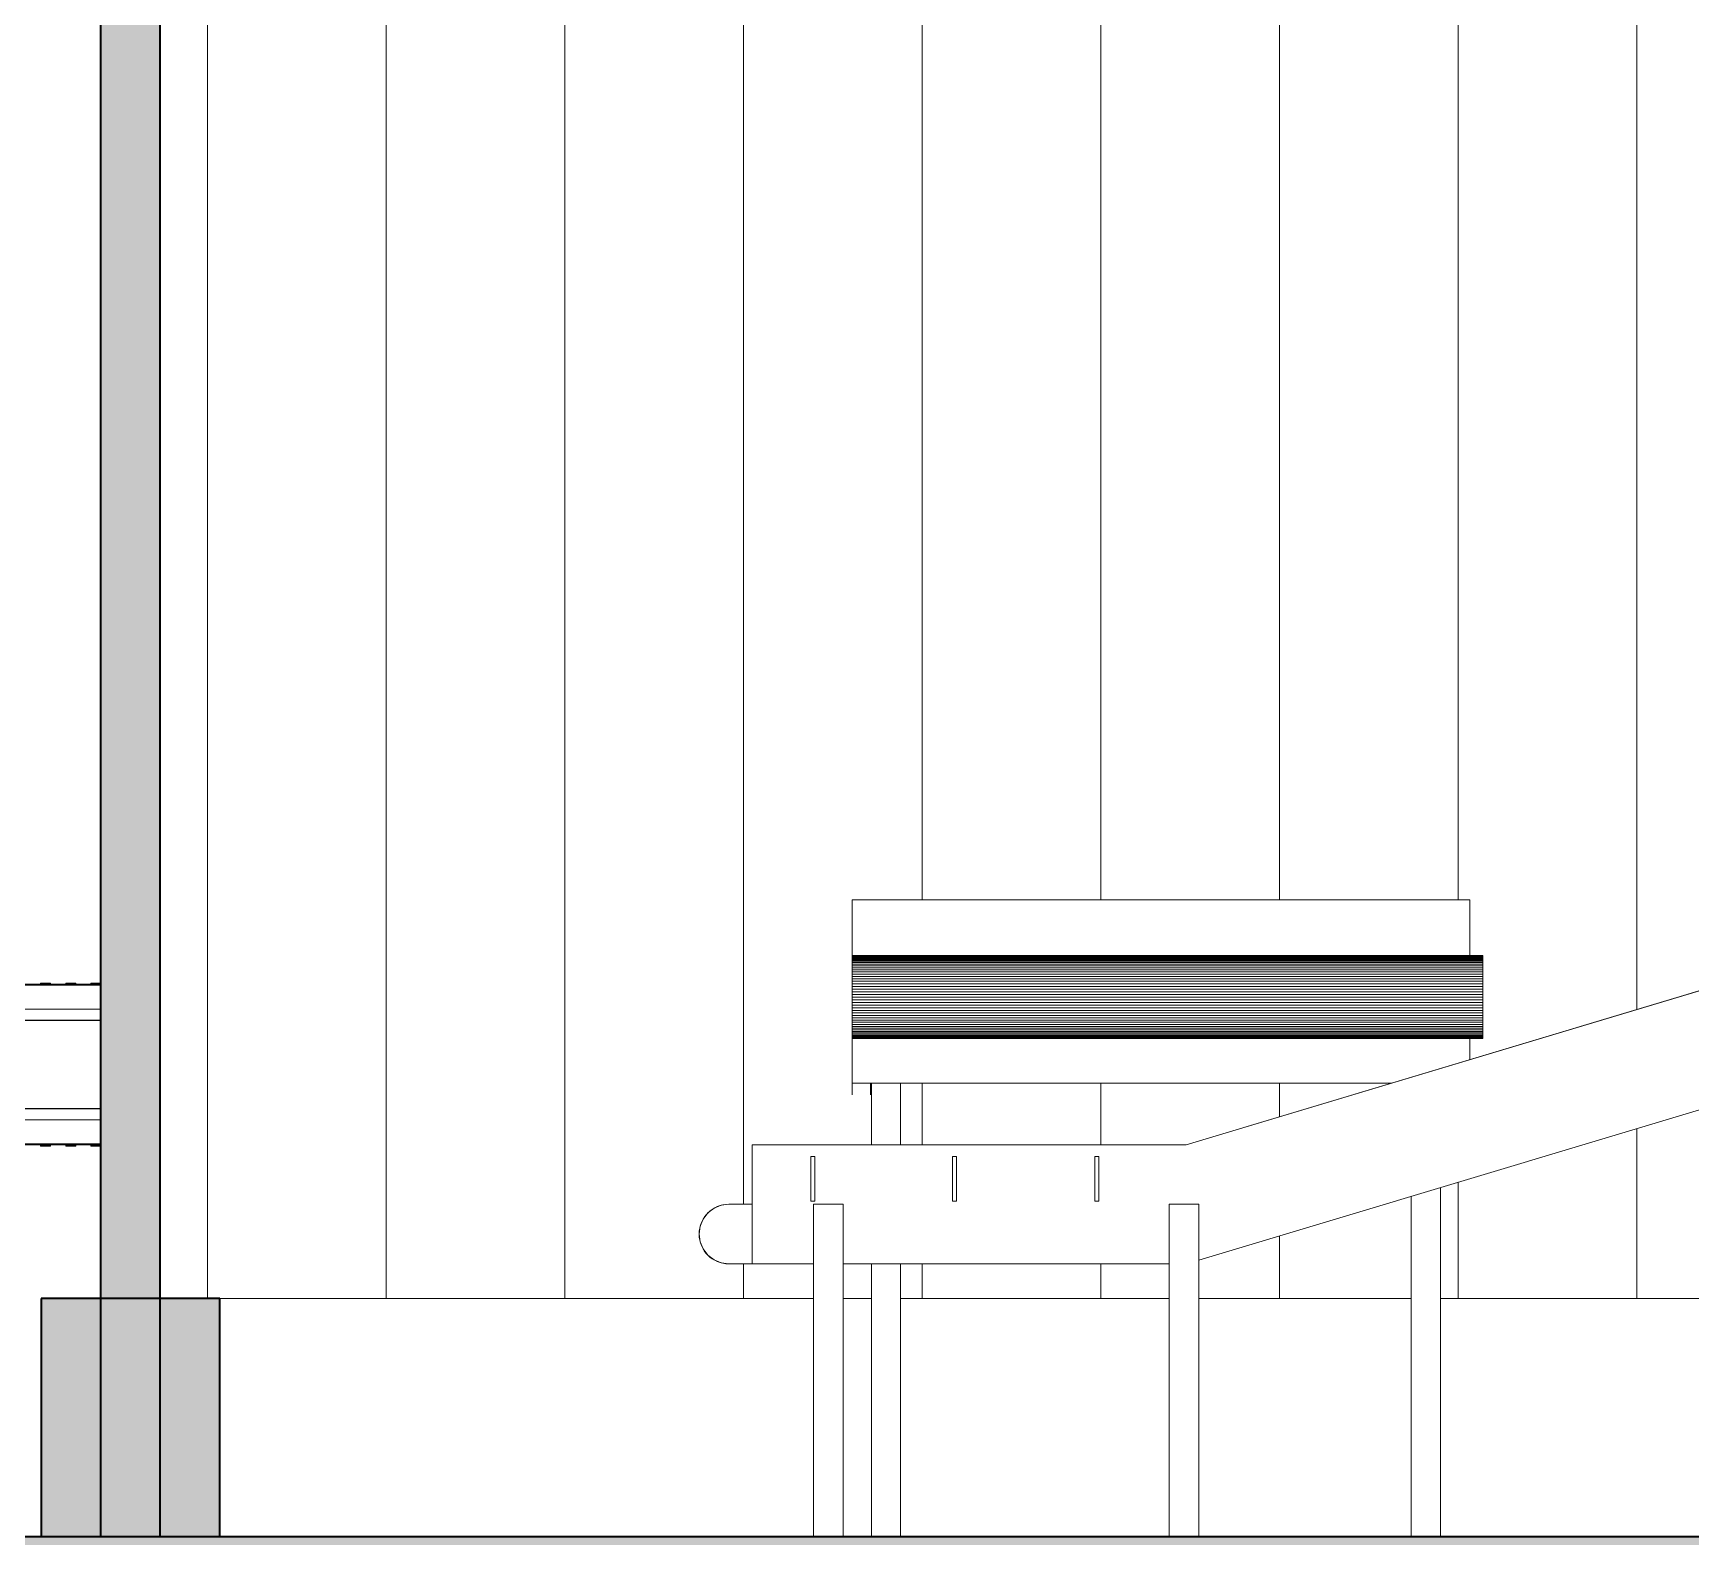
# Model space of a CAD drawing. Header units: centimetres. Extents: x -13467 to 3766, y -437 to 1921.
# Drawn here: x -10269.9 to -9991.6, y 94 to 346.4 of the extents above; entities that cross this region are included whole.
import ezdxf

# ---------------------------------------------------------------- set-up
doc = ezdxf.new("R2010")
doc.units = ezdxf.units.CM
for name, color, linetype, lineweight in [('A-FLOR', 7, 'Continuous', 9), ('A-FLOR-PATT', 7, 'Continuous', 35), ('A-WALL', 7, 'Continuous', 9), ('A-WALL-PATT', 7, 'Continuous', 35), ('G-IMPT', 7, 'Continuous', 9), ('I-WALL', 7, 'Continuous', 9), ('M-EQPM', 7, 'Continuous', 9)]:
    doc.layers.add(name, color=color, linetype=linetype, lineweight=lineweight)

# ---------------------------------------------------------------- blocks, each defined once
blk = doc.blocks.new('PQ_RVR_EST-01_ZZ_ZZ_MO_T_A_rvt-1-Sección 1-1')
at = {"layer": 'A-FLOR-PATT', "lineweight": 9, "true_color": 0x9a9a9a}
blk.add_hatch(color=253, dxfattribs=at).paths.add_polyline_path([(-6260.94, 44), (-6260.94, 94), (-11182.13, 94), (-11182.13, 44), (-6621.18, 44)])
at = {"layer": 'A-FLOR', "lineweight": 35}
blk.add_line((-9492.78, 94), (-10976.88, 94), dxfattribs=at)
blk = doc.blocks.new('EQ-01-014 - EQ-01-014_dwg_Agrupar_130-1513515-Sección 1-1')
at = {"layer": 'G-IMPT'}
for p, q in [((-10258.59, 186.98), (-10260.26, 186.98)), ((-10260.26, 186.93), (-10260.26, 186.98)), ((-10260.26, 186.98), (-10260.26, 186.98)), ((-10260.26, 186.98), (-10260.26, 186.95)), ((-10260.26, 186.98), (-10258.59, 186.98)), ((-10260.26, 186.95), (-10260.26, 186.87)), ((-10258.59, 186.87), (-10260.26, 186.95)), ((-10258.59, 186.95), (-10260.26, 186.95)), ((-10260.26, 186.87), (-10260.26, 186.76)), ((-10258.59, 186.87), (-10260.26, 186.87)), ((-10258.59, 186.76), (-10260.26, 186.87)), ((-10258.59, 186.87), (-10260.26, 186.87))]:
    blk.add_line(p, q, dxfattribs=at)
at = {"layer": 'G-IMPT', "flags": 128}
for points in [[(-10258.59, 186.95), (-10260.26, 186.95), (-10260.26, 186.98), (-10258.59, 186.98)], [(-10258.59, 186.87), (-10260.26, 186.87), (-10260.26, 186.95), (-10260.26, 186.98)], [(-10260.26, 186.87), (-10260.26, 186.95), (-10258.59, 186.87)], [(-10258.59, 186.87), (-10260.26, 186.95), (-10258.59, 186.95)]]:
    blk.add_lwpolyline(points, dxfattribs=at)
for points in [[(-10260.26, 186.76), (-10260.26, 186.87)], [(-10258.59, 186.76), (-10260.26, 186.87)]]:
    blk.add_lwpolyline(points, close=True, dxfattribs=at)
blk = doc.blocks.new('EQ-01-014 - EQ-01-014_dwg_Agrupar_131-1513516-Sección 1-1')
at = {"layer": 'G-IMPT'}
for p, q in [((-10260.26, 159.83), (-10260.26, 159.72)), ((-10260.26, 159.72), (-10260.26, 159.64)), ((-10258.59, 159.72), (-10260.26, 159.72)), ((-10260.26, 159.62), (-10260.26, 159.66)), ((-10260.26, 159.64), (-10260.26, 159.61)), ((-10258.59, 159.64), (-10260.26, 159.64)), ((-10260.26, 159.61), (-10260.26, 159.62)), ((-10258.59, 159.61), (-10260.26, 159.61)), ((-10260.26, 159.61), (-10258.59, 159.61))]:
    blk.add_line(p, q, dxfattribs=at)
at = {"layer": 'G-IMPT', "flags": 128}
for points in [[(-10258.59, 159.72), (-10260.26, 159.72), (-10260.26, 159.83)], [(-10260.26, 159.83), (-10260.26, 159.72), (-10260.26, 159.64), (-10260.26, 159.61)], [(-10258.59, 159.72), (-10260.26, 159.72), (-10260.26, 159.64), (-10260.26, 159.61), (-10258.59, 159.61)]]:
    blk.add_lwpolyline(points, dxfattribs=at)
blk.add_lwpolyline([(-10258.59, 159.64), (-10260.26, 159.64)], close=True, dxfattribs=at)
blk = doc.blocks.new('EQ-01-014 - EQ-01-014_dwg_Agrupar_132-1513517-Sección 1-1')
at = {"layer": 'G-IMPT'}
for p, q in [((-10262.78, 186.98), (-10264.46, 186.98)), ((-10264.46, 186.93), (-10264.46, 186.98)), ((-10264.46, 186.98), (-10264.46, 186.98)), ((-10264.46, 186.98), (-10264.46, 186.95)), ((-10264.46, 186.98), (-10262.78, 186.98)), ((-10264.46, 186.95), (-10264.46, 186.87)), ((-10262.78, 186.87), (-10264.46, 186.95)), ((-10262.78, 186.95), (-10264.46, 186.95)), ((-10264.46, 186.87), (-10264.46, 186.76)), ((-10262.78, 186.87), (-10264.46, 186.87)), ((-10262.78, 186.76), (-10264.46, 186.87)), ((-10262.78, 186.95), (-10262.78, 186.98)), ((-10262.78, 186.98), (-10262.78, 186.98)), ((-10262.78, 186.98), (-10262.78, 186.93)), ((-10262.78, 186.87), (-10262.78, 186.95)), ((-10262.78, 186.87), (-10262.78, 186.76))]:
    blk.add_line(p, q, dxfattribs=at)
at = {"layer": 'G-IMPT', "flags": 128}
for points in [[(-10262.78, 186.98), (-10262.78, 186.95), (-10264.46, 186.95), (-10264.46, 186.98)], [(-10264.46, 186.87), (-10264.46, 186.95), (-10262.78, 186.87), (-10264.46, 186.95), (-10262.78, 186.95), (-10262.78, 186.87)], [(-10264.46, 186.76), (-10264.46, 186.87)]]:
    blk.add_lwpolyline(points, close=True, dxfattribs=at)
for points in [[(-10262.78, 186.76), (-10264.46, 186.87), (-10262.78, 186.76), (-10262.78, 186.87), (-10264.46, 186.87), (-10264.46, 186.95), (-10264.46, 186.98)], [(-10262.78, 186.98), (-10262.78, 186.95), (-10262.78, 186.87), (-10262.78, 186.76)]]:
    blk.add_lwpolyline(points, dxfattribs=at)
blk = doc.blocks.new('EQ-01-014 - EQ-01-014_dwg_Agrupar_133-1513518-Sección 1-1')
at = {"layer": 'G-IMPT'}
for p, q in [((-10264.46, 159.83), (-10264.46, 159.72)), ((-10264.46, 159.72), (-10264.46, 159.64)), ((-10262.78, 159.72), (-10264.46, 159.72)), ((-10264.46, 159.62), (-10264.46, 159.66)), ((-10264.46, 159.64), (-10264.46, 159.61)), ((-10262.78, 159.64), (-10264.46, 159.64)), ((-10264.46, 159.61), (-10264.46, 159.62)), ((-10262.78, 159.61), (-10264.46, 159.61)), ((-10264.46, 159.61), (-10262.78, 159.61)), ((-10262.78, 159.72), (-10262.78, 159.83)), ((-10262.78, 159.83), (-10262.78, 159.72)), ((-10262.78, 159.72), (-10262.78, 159.64)), ((-10262.78, 159.62), (-10262.78, 159.66)), ((-10262.78, 159.64), (-10262.78, 159.61)), ((-10262.78, 159.61), (-10262.78, 159.62))]:
    blk.add_line(p, q, dxfattribs=at)
at = {"layer": 'G-IMPT', "flags": 128}
for points in [[(-10262.78, 159.72), (-10264.46, 159.72), (-10264.46, 159.83)], [(-10264.46, 159.83), (-10264.46, 159.72), (-10264.46, 159.64), (-10264.46, 159.61)], [(-10262.78, 159.83), (-10262.78, 159.72), (-10262.78, 159.64), (-10262.78, 159.61)]]:
    blk.add_lwpolyline(points, dxfattribs=at)
blk.add_lwpolyline([(-10262.78, 159.64), (-10264.46, 159.64), (-10262.78, 159.64), (-10262.78, 159.72), (-10264.46, 159.72), (-10264.46, 159.64), (-10264.46, 159.61), (-10262.78, 159.61)], close=True, dxfattribs=at)
blk = doc.blocks.new('EQ-01-014 - EQ-01-014_dwg_Agrupar_134-1513519-Sección 1-1')
at = {"layer": 'G-IMPT'}
for p, q in [((-10266.98, 186.98), (-10268.66, 186.98)), ((-10268.66, 186.93), (-10268.66, 186.98)), ((-10268.66, 186.98), (-10268.66, 186.98)), ((-10268.66, 186.98), (-10268.66, 186.95)), ((-10268.66, 186.98), (-10266.98, 186.98)), ((-10268.66, 186.95), (-10268.66, 186.87)), ((-10266.98, 186.87), (-10268.66, 186.95)), ((-10266.98, 186.95), (-10268.66, 186.95)), ((-10268.66, 186.87), (-10268.66, 186.76)), ((-10266.98, 186.87), (-10268.66, 186.87)), ((-10266.98, 186.76), (-10268.66, 186.87)), ((-10266.98, 186.95), (-10266.98, 186.98)), ((-10266.98, 186.98), (-10266.98, 186.98)), ((-10266.98, 186.98), (-10266.98, 186.93)), ((-10266.98, 186.87), (-10266.98, 186.95)), ((-10266.98, 186.87), (-10266.98, 186.76))]:
    blk.add_line(p, q, dxfattribs=at)
at = {"layer": 'G-IMPT', "flags": 128}
for points in [[(-10266.98, 186.98), (-10266.98, 186.95), (-10268.66, 186.95), (-10268.66, 186.98)], [(-10268.66, 186.87), (-10268.66, 186.95), (-10266.98, 186.87), (-10268.66, 186.95), (-10266.98, 186.95), (-10266.98, 186.87)], [(-10268.66, 186.76), (-10268.66, 186.87)]]:
    blk.add_lwpolyline(points, close=True, dxfattribs=at)
for points in [[(-10266.98, 186.76), (-10268.66, 186.87), (-10266.98, 186.76), (-10266.98, 186.87), (-10268.66, 186.87), (-10268.66, 186.95), (-10268.66, 186.98)], [(-10266.98, 186.98), (-10266.98, 186.95), (-10266.98, 186.87), (-10266.98, 186.76)]]:
    blk.add_lwpolyline(points, dxfattribs=at)
blk = doc.blocks.new('EQ-01-014 - EQ-01-014_dwg_Agrupar_135-1513520-Sección 1-1')
at = {"layer": 'G-IMPT'}
for p, q in [((-10268.66, 159.83), (-10268.66, 159.72)), ((-10268.66, 159.72), (-10268.66, 159.64)), ((-10266.98, 159.72), (-10268.66, 159.72)), ((-10268.66, 159.62), (-10268.66, 159.66)), ((-10268.66, 159.64), (-10268.66, 159.61)), ((-10266.98, 159.64), (-10268.66, 159.64)), ((-10268.66, 159.61), (-10268.66, 159.62)), ((-10266.98, 159.61), (-10268.66, 159.61)), ((-10268.66, 159.61), (-10266.98, 159.61)), ((-10266.98, 159.72), (-10266.98, 159.83)), ((-10266.98, 159.83), (-10266.98, 159.72)), ((-10266.98, 159.72), (-10266.98, 159.64)), ((-10266.98, 159.62), (-10266.98, 159.66)), ((-10266.98, 159.64), (-10266.98, 159.61)), ((-10266.98, 159.61), (-10266.98, 159.62))]:
    blk.add_line(p, q, dxfattribs=at)
at = {"layer": 'G-IMPT', "flags": 128}
for points in [[(-10266.98, 159.72), (-10268.66, 159.72), (-10268.66, 159.83)], [(-10268.66, 159.83), (-10268.66, 159.72), (-10268.66, 159.64), (-10268.66, 159.61)], [(-10266.98, 159.83), (-10266.98, 159.72), (-10266.98, 159.64), (-10266.98, 159.61)]]:
    blk.add_lwpolyline(points, dxfattribs=at)
blk.add_lwpolyline([(-10266.98, 159.64), (-10268.66, 159.64), (-10266.98, 159.64), (-10266.98, 159.72), (-10268.66, 159.72), (-10268.66, 159.64), (-10268.66, 159.61), (-10266.98, 159.61)], close=True, dxfattribs=at)
blk = doc.blocks.new('EQ-01-014 - EQ-01-014_dwg_Agrupar_469-1513654-Sección 1-1')
at = {"layer": 'G-IMPT'}
for p, q in [((-10258.59, 186.76), (-10412.22, 186.76)), ((-10412.22, 186.76), (-10258.59, 186.76)), ((-10412.22, 186.76), (-10258.59, 186.76)), ((-10258.59, 186.76), (-10412.22, 186.76)), ((-10412.22, 186.63), (-10258.59, 186.63)), ((-10258.59, 182.56), (-10412.22, 182.56)), ((-10258.59, 182.56), (-10412.22, 182.56)), ((-10258.59, 182.56), (-10412.22, 182.56)), ((-10412.22, 180.74), (-10258.59, 180.74)), ((-10258.59, 180.74), (-10412.22, 180.74)), ((-10412.22, 180.73), (-10258.59, 180.73)), ((-10258.59, 180.73), (-10412.22, 180.73)), ((-10258.59, 180.73), (-10412.22, 180.73)), ((-10412.22, 180.71), (-10258.59, 180.72)), ((-10412.22, 180.72), (-10258.59, 180.72)), ((-10258.59, 180.71), (-10412.22, 180.71)), ((-10412.22, 180.7), (-10258.59, 180.7)), ((-10412.22, 180.7), (-10258.59, 180.69)), ((-10258.59, 180.7), (-10412.22, 180.7)), ((-10412.22, 180.7), (-10258.59, 180.7)), ((-10412.22, 180.68), (-10258.59, 180.68)), ((-10258.59, 180.68), (-10412.22, 180.68)), ((-10412.22, 180.67), (-10258.59, 180.67)), ((-10258.59, 180.67), (-10412.22, 180.67)), ((-10258.59, 165.92), (-10412.22, 165.92)), ((-10258.59, 165.92), (-10412.22, 165.92)), ((-10412.22, 165.91), (-10258.59, 165.91)), ((-10412.22, 165.91), (-10258.59, 165.91)), ((-10412.22, 165.91), (-10258.59, 165.91)), ((-10412.22, 165.89), (-10258.59, 165.9)), ((-10258.59, 165.9), (-10412.22, 165.9)), ((-10258.59, 165.89), (-10412.22, 165.89)), ((-10412.22, 165.89), (-10258.59, 165.88)), ((-10412.22, 165.88), (-10258.59, 165.88)), ((-10412.22, 165.88), (-10258.59, 165.88)), ((-10258.59, 165.87), (-10412.22, 165.88)), ((-10325.93, 165.87), (-10412.22, 165.87)), ((-10258.59, 165.87), (-10412.22, 165.87)), ((-10325.95, 165.87), (-10412.22, 165.87)), ((-10325.95, 165.87), (-10412.22, 165.87)), ((-10412.22, 165.86), (-10258.59, 165.86)), ((-10258.59, 165.86), (-10412.22, 165.86)), ((-10412.22, 165.86), (-10258.59, 165.86)), ((-10352.22, 165.89), (-10258.59, 165.89)), ((-10258.59, 165.89), (-10352.2, 165.89)), ((-10352.2, 165.89), (-10258.59, 165.89)), ((-10258.59, 164.03), (-10412.22, 164.03)), ((-10412.22, 164.03), (-10258.59, 164.03)), ((-10412.22, 164.03), (-10258.59, 164.03)), ((-10412.22, 159.96), (-10258.59, 159.96)), ((-10258.59, 159.83), (-10412.22, 159.83)), ((-10412.22, 159.83), (-10258.59, 159.83)), ((-10258.59, 159.83), (-10412.22, 159.83)), ((-10412.22, 159.83), (-10258.59, 159.83))]:
    blk.add_line(p, q, dxfattribs=at)
blk = doc.blocks.new('EQ-01-014 - EQ-01-014_dwg_037_BAADER142_dwg-1513658-Sección 1-1')
for name in ['EQ-01-014 - EQ-01-014_dwg_Agrupar_469-1513654-Sección 1-1', 'EQ-01-014 - EQ-01-014_dwg_Agrupar_134-1513519-Sección 1-1', 'EQ-01-014 - EQ-01-014_dwg_Agrupar_132-1513517-Sección 1-1', 'EQ-01-014 - EQ-01-014_dwg_Agrupar_130-1513515-Sección 1-1', 'EQ-01-014 - EQ-01-014_dwg_Agrupar_135-1513520-Sección 1-1', 'EQ-01-014 - EQ-01-014_dwg_Agrupar_133-1513518-Sección 1-1', 'EQ-01-014 - EQ-01-014_dwg_Agrupar_131-1513516-Sección 1-1']:
    blk.add_blockref(name, (0, 0))
blk = doc.blocks.new('EQ-01-014 - EQ-01-014_dwg-1513439-Sección 1-1')
blk.add_blockref('EQ-01-014 - EQ-01-014_dwg_037_BAADER142_dwg-1513658-Sección 1-1', (0, 0))
blk = doc.blocks.new('EQ-01-014 - EQ-01-014-1494185-Sección 1-1')
blk.add_blockref('EQ-01-014 - EQ-01-014_dwg-1513439-Sección 1-1', (0, 0))
blk = doc.blocks.new('EQ-01-017 - EQ-01-017_dwg_Agrupar_906-1499512-Sección 1-1')
at = {"layer": 'M-EQPM', "color": 251, "true_color": 0x666666}
for p, q in [((-10132.37, 168.2), (-10132.37, 170.18)), ((-10132.37, 170.18), (-10132.37, 168.38)), ((-10132.37, 168.38), (-10132.37, 170.18)), ((-10129.32, 168.2), (-10129.32, 170.18)), ((-10129.32, 168.38), (-10129.32, 170.18)), ((-10129.32, 170.18), (-10129.32, 168.38))]:
    blk.add_line(p, q, dxfattribs=at)
blk = doc.blocks.new('EQ-01-017 - EQ-01-017_dwg_Agrupar_815-1499518-Sección 1-1')
at = {"layer": 'M-EQPM', "color": 251, "true_color": 0x666666}
for p, q in [((-10129.15, 170.18), (-10129.15, 159.83)), ((-10129.15, 170.18), (-10129.15, 159.83)), ((-10129.15, 170.18), (-10129.15, 159.83)), ((-10124.27, 159.83), (-10124.27, 170.18)), ((-10124.27, 159.83), (-10124.27, 170.18)), ((-10124.27, 159.83), (-10124.27, 170.18)), ((-10129.15, 139.83), (-10129.15, 94)), ((-10129.15, 139.83), (-10129.15, 94)), ((-10129.15, 139.83), (-10129.15, 94)), ((-10124.27, 94), (-10124.27, 139.83)), ((-10124.27, 94), (-10124.27, 139.83)), ((-10124.27, 94), (-10124.27, 139.83))]:
    blk.add_line(p, q, dxfattribs=at)
blk = doc.blocks.new('EQ-01-017 - EQ-01-017_dwg_Agrupar_813-1499519-Sección 1-1')
at = {"layer": 'M-EQPM', "color": 251, "true_color": 0x666666}
for p, q in [((-10038.51, 151.17), (-10038.51, 94)), ((-10038.51, 151.17), (-10038.51, 94)), ((-10038.51, 151.17), (-10038.51, 94)), ((-10033.63, 94), (-10033.63, 152.64)), ((-10033.63, 94), (-10033.63, 152.64)), ((-10033.63, 94), (-10033.63, 152.64))]:
    blk.add_line(p, q, dxfattribs=at)
blk = doc.blocks.new('EQ-01-017 - EQ-01-017_dwg_Agrupar_854-1499525-Sección 1-1')
at = {"layer": 'M-EQPM', "color": 251, "true_color": 0x666666}
for p, q in [((-10132.37, 191.56), (-10132.37, 191.57)), ((-10132.37, 191.57), (-10026.47, 191.57)), ((-10132.37, 191.57), (-10026.47, 191.57)), ((-10132.37, 191.51), (-10132.37, 191.56)), ((-10132.37, 191.56), (-10026.47, 191.56)), ((-10132.37, 191.44), (-10132.37, 191.51)), ((-10132.37, 191.51), (-10026.47, 191.51)), ((-10132.37, 191.33), (-10132.37, 191.44)), ((-10132.37, 191.44), (-10026.47, 191.44)), ((-10132.37, 191.2), (-10132.37, 191.33)), ((-10132.37, 191.33), (-10026.47, 191.33)), ((-10132.37, 191.33), (-10132.37, 191.2)), ((-10026.47, 191.33), (-10132.37, 191.33)), ((-10132.37, 191.33), (-10132.37, 191.2)), ((-10132.37, 191.04), (-10132.37, 191.2)), ((-10132.37, 191.2), (-10026.47, 191.2)), ((-10132.37, 191.2), (-10026.47, 191.2)), ((-10132.37, 190.85), (-10132.37, 191.04)), ((-10132.37, 191.04), (-10026.47, 191.04)), ((-10132.37, 190.64), (-10132.37, 190.85)), ((-10132.37, 190.85), (-10026.47, 190.85)), ((-10132.37, 190.85), (-10132.37, 190.64)), ((-10132.37, 190.85), (-10026.47, 190.85)), ((-10132.37, 190.83), (-10132.37, 190.84)), ((-10132.37, 190.84), (-10026.47, 190.84)), ((-10132.37, 190.4), (-10132.37, 190.64)), ((-10132.37, 190.64), (-10026.47, 190.64)), ((-10132.37, 190.64), (-10132.37, 190.4)), ((-10132.37, 190.64), (-10026.47, 190.64)), ((-10132.37, 190.13), (-10132.37, 190.4)), ((-10132.37, 190.4), (-10026.47, 190.4)), ((-10026.47, 190.4), (-10132.37, 190.4)), ((-10132.37, 189.84), (-10132.37, 190.13)), ((-10132.37, 190.13), (-10026.47, 190.13)), ((-10132.37, 189.53), (-10132.37, 189.84)), ((-10132.37, 189.84), (-10026.47, 189.84)), ((-10026.47, 189.84), (-10132.37, 189.84)), ((-10132.37, 189.2), (-10132.37, 189.53)), ((-10132.37, 189.53), (-10026.47, 189.53)), ((-10026.47, 191.56), (-10026.47, 191.57)), ((-10026.47, 191.51), (-10026.47, 191.56)), ((-10026.47, 191.44), (-10026.47, 191.51)), ((-10026.47, 191.33), (-10026.47, 191.44)), ((-10026.47, 191.2), (-10026.47, 191.33)), ((-10026.47, 191.2), (-10026.47, 191.33)), ((-10026.47, 191.2), (-10026.47, 191.33)), ((-10026.47, 191.04), (-10026.47, 191.2)), ((-10026.47, 190.85), (-10026.47, 191.04)), ((-10026.47, 190.85), (-10026.47, 191.04)), ((-10026.47, 190.85), (-10026.47, 190.64)), ((-10026.47, 190.64), (-10026.47, 190.85)), ((-10026.47, 190.64), (-10026.47, 190.85)), ((-10026.47, 190.84), (-10026.47, 190.83)), ((-10026.47, 190.4), (-10026.47, 190.64)), ((-10026.47, 190.4), (-10026.47, 190.64)), ((-10026.47, 190.13), (-10026.47, 190.4)), ((-10026.47, 189.84), (-10026.47, 190.13)), ((-10026.47, 189.53), (-10026.47, 189.84)), ((-10026.47, 189.2), (-10026.47, 189.53)), ((-10132.37, 188.85), (-10132.37, 189.2)), ((-10132.37, 189.2), (-10026.47, 189.2)), ((-10132.37, 189.2), (-10132.37, 188.85)), ((-10026.47, 189.2), (-10132.37, 189.2)), ((-10132.37, 189.2), (-10132.37, 188.85)), ((-10132.37, 188.48), (-10132.37, 188.85)), ((-10132.37, 188.85), (-10026.47, 188.85)), ((-10132.37, 188.85), (-10026.47, 188.85)), ((-10132.37, 188.09), (-10132.37, 188.48)), ((-10132.37, 188.48), (-10026.47, 188.48)), ((-10132.37, 187.69), (-10132.37, 188.09)), ((-10132.37, 188.09), (-10026.47, 188.09)), ((-10132.37, 188.09), (-10132.37, 187.69)), ((-10132.37, 188.09), (-10026.47, 188.09)), ((-10132.37, 187.28), (-10132.37, 187.69)), ((-10132.37, 187.69), (-10026.47, 187.69)), ((-10132.37, 187.69), (-10132.37, 187.28)), ((-10132.37, 187.69), (-10026.47, 187.69)), ((-10132.37, 186.85), (-10132.37, 187.28)), ((-10132.37, 187.28), (-10026.47, 187.28)), ((-10132.37, 187.28), (-10026.47, 187.28)), ((-10132.37, 186.42), (-10132.37, 186.85)), ((-10132.37, 186.85), (-10026.47, 186.85)), ((-10026.47, 188.85), (-10026.47, 189.2)), ((-10026.47, 188.85), (-10026.47, 189.2)), ((-10026.47, 188.85), (-10026.47, 189.2)), ((-10026.47, 188.48), (-10026.47, 188.85)), ((-10026.47, 188.09), (-10026.47, 188.48)), ((-10026.47, 188.09), (-10026.47, 188.48)), ((-10026.47, 187.69), (-10026.47, 188.09)), ((-10026.47, 187.69), (-10026.47, 188.09)), ((-10026.47, 187.69), (-10026.47, 188.09)), ((-10026.47, 187.28), (-10026.47, 187.69)), ((-10026.47, 187.28), (-10026.47, 187.69)), ((-10026.47, 187.28), (-10026.47, 187.69)), ((-10026.47, 186.85), (-10026.47, 187.28)), ((-10026.47, 186.85), (-10026.47, 187.28)), ((-10026.47, 186.42), (-10026.47, 186.85)), ((-10132.37, 185.97), (-10132.37, 186.42)), ((-10132.37, 186.42), (-10026.47, 186.42)), ((-10132.37, 185.52), (-10132.37, 185.97)), ((-10132.37, 185.97), (-10026.47, 185.97)), ((-10132.37, 185.97), (-10132.37, 185.52)), ((-10132.37, 185.97), (-10026.47, 185.97)), ((-10132.37, 185.07), (-10132.37, 185.52)), ((-10132.37, 185.52), (-10026.47, 185.52)), ((-10132.37, 185.52), (-10026.47, 185.52)), ((-10132.37, 184.62), (-10132.37, 185.07)), ((-10132.37, 185.07), (-10026.47, 185.07)), ((-10132.37, 184.16), (-10132.37, 184.62)), ((-10132.37, 184.62), (-10026.47, 184.62)), ((-10132.37, 184.62), (-10132.37, 184.16)), ((-10132.37, 184.62), (-10026.47, 184.62)), ((-10132.37, 183.71), (-10132.37, 184.16)), ((-10132.37, 184.16), (-10026.47, 184.16)), ((-10026.47, 184.16), (-10132.37, 184.16)), ((-10026.47, 185.97), (-10026.47, 186.42)), ((-10026.47, 185.97), (-10026.47, 186.42)), ((-10026.47, 185.52), (-10026.47, 185.97)), ((-10026.47, 185.52), (-10026.47, 185.97)), ((-10026.47, 185.52), (-10026.47, 185.97)), ((-10026.47, 185.07), (-10026.47, 185.52)), ((-10026.47, 184.62), (-10026.47, 185.07)), ((-10026.47, 184.62), (-10026.47, 185.07)), ((-10026.47, 184.16), (-10026.47, 184.62)), ((-10026.47, 184.16), (-10026.47, 184.62)), ((-10026.47, 183.71), (-10026.47, 184.16)), ((-10132.37, 183.26), (-10132.37, 183.71)), ((-10132.37, 183.71), (-10026.47, 183.71)), ((-10132.37, 182.82), (-10132.37, 183.26)), ((-10132.37, 183.26), (-10026.47, 183.26)), ((-10026.47, 183.26), (-10132.37, 183.26)), ((-10132.37, 182.38), (-10132.37, 182.82)), ((-10132.37, 182.82), (-10026.47, 182.82)), ((-10132.37, 181.96), (-10132.37, 182.38)), ((-10132.37, 182.38), (-10026.47, 182.38)), ((-10132.37, 182.38), (-10132.37, 181.96)), ((-10132.37, 182.38), (-10026.47, 182.38)), ((-10132.37, 181.54), (-10132.37, 181.96)), ((-10132.37, 181.96), (-10026.47, 181.96)), ((-10132.37, 181.96), (-10026.47, 181.96)), ((-10132.37, 181.14), (-10132.37, 181.54)), ((-10132.37, 181.54), (-10026.47, 181.54)), ((-10132.37, 180.75), (-10132.37, 181.14)), ((-10132.37, 181.14), (-10026.47, 181.14)), ((-10132.37, 181.14), (-10132.37, 180.75)), ((-10132.37, 181.14), (-10026.47, 181.14)), ((-10026.47, 183.26), (-10026.47, 183.71)), ((-10026.47, 182.82), (-10026.47, 183.26)), ((-10026.47, 182.38), (-10026.47, 182.82)), ((-10026.47, 182.38), (-10026.47, 182.82)), ((-10026.47, 181.96), (-10026.47, 182.38)), ((-10026.47, 181.96), (-10026.47, 182.38)), ((-10026.47, 181.96), (-10026.47, 182.38)), ((-10026.47, 181.54), (-10026.47, 181.96)), ((-10026.47, 181.14), (-10026.47, 181.54)), ((-10026.47, 181.14), (-10026.47, 181.54)), ((-10026.47, 180.75), (-10026.47, 181.14)), ((-10026.47, 180.75), (-10026.47, 181.14)), ((-10026.47, 180.75), (-10026.47, 181.14)), ((-10132.37, 180.38), (-10132.37, 180.75)), ((-10132.37, 180.75), (-10026.47, 180.75)), ((-10132.37, 180.75), (-10132.37, 180.38)), ((-10132.37, 180.75), (-10026.47, 180.75)), ((-10132.37, 180.03), (-10132.37, 180.38)), ((-10132.37, 180.38), (-10026.47, 180.38)), ((-10132.37, 180.38), (-10132.37, 180.03)), ((-10026.47, 180.38), (-10132.37, 180.38)), ((-10132.37, 179.7), (-10132.37, 180.03)), ((-10132.37, 180.03), (-10026.47, 180.03)), ((-10132.37, 180.03), (-10132.37, 179.7)), ((-10026.47, 180.03), (-10132.37, 180.03)), ((-10132.37, 179.39), (-10132.37, 179.7)), ((-10132.37, 179.7), (-10026.47, 179.7)), ((-10132.37, 179.7), (-10132.37, 179.39)), ((-10026.47, 179.7), (-10132.37, 179.7)), ((-10132.37, 179.7), (-10132.37, 179.39)), ((-10132.37, 179.1), (-10132.37, 179.39)), ((-10132.37, 179.39), (-10026.47, 179.39)), ((-10132.37, 179.39), (-10132.37, 179.1)), ((-10132.37, 179.39), (-10026.47, 179.39)), ((-10132.37, 178.84), (-10132.37, 179.1)), ((-10132.37, 179.1), (-10026.47, 179.1)), ((-10132.37, 179.1), (-10132.37, 178.84)), ((-10026.47, 179.1), (-10132.37, 179.1)), ((-10132.37, 179.1), (-10132.37, 178.84)), ((-10132.37, 178.6), (-10132.37, 178.84)), ((-10132.37, 178.84), (-10026.47, 178.84)), ((-10132.37, 178.84), (-10026.47, 178.84)), ((-10132.37, 178.38), (-10132.37, 178.6)), ((-10132.37, 178.6), (-10026.47, 178.6)), ((-10132.37, 178.19), (-10132.37, 178.38)), ((-10132.37, 178.38), (-10026.47, 178.38)), ((-10132.37, 178.38), (-10132.37, 178.19)), ((-10026.47, 178.38), (-10132.37, 178.38)), ((-10132.37, 178.03), (-10132.37, 178.19)), ((-10132.37, 178.19), (-10026.47, 178.19)), ((-10026.47, 178.19), (-10132.37, 178.19)), ((-10132.37, 178.06), (-10132.37, 178.18)), ((-10026.47, 180.38), (-10026.47, 180.75)), ((-10026.47, 180.38), (-10026.47, 180.75)), ((-10026.47, 180.03), (-10026.47, 180.38)), ((-10026.47, 180.03), (-10026.47, 180.38)), ((-10026.47, 179.7), (-10026.47, 180.03)), ((-10026.47, 179.7), (-10026.47, 180.03)), ((-10026.47, 179.39), (-10026.47, 179.7)), ((-10026.47, 179.39), (-10026.47, 179.7)), ((-10026.47, 179.39), (-10026.47, 179.7)), ((-10026.47, 179.1), (-10026.47, 179.39)), ((-10026.47, 179.1), (-10026.47, 179.39)), ((-10026.47, 178.84), (-10026.47, 179.1)), ((-10026.47, 178.84), (-10026.47, 179.1)), ((-10026.47, 178.84), (-10026.47, 179.1)), ((-10026.47, 178.6), (-10026.47, 178.84)), ((-10026.47, 178.38), (-10026.47, 178.6)), ((-10026.47, 178.19), (-10026.47, 178.38)), ((-10026.47, 178.19), (-10026.47, 178.38)), ((-10026.47, 178.03), (-10026.47, 178.19)), ((-10026.47, 178.06), (-10026.47, 178.18)), ((-10132.37, 177.97), (-10132.37, 178.06)), ((-10132.37, 177.9), (-10132.37, 178.03)), ((-10132.37, 178.03), (-10026.47, 178.03)), ((-10132.37, 177.91), (-10132.37, 177.97)), ((-10132.37, 177.87), (-10132.37, 177.91)), ((-10132.37, 177.8), (-10132.37, 177.9)), ((-10132.37, 177.9), (-10026.47, 177.9)), ((-10132.37, 177.86), (-10132.37, 177.87)), ((-10132.37, 177.72), (-10132.37, 177.8)), ((-10132.37, 177.8), (-10026.47, 177.8)), ((-10132.37, 177.68), (-10132.37, 177.72)), ((-10132.37, 177.72), (-10026.47, 177.72)), ((-10132.37, 177.68), (-10132.37, 177.66)), ((-10132.37, 177.68), (-10026.47, 177.68)), ((-10132.37, 177.66), (-10026.47, 177.66)), ((-10026.47, 177.66), (-10132.37, 177.66)), ((-10026.47, 177.97), (-10026.47, 178.06)), ((-10026.47, 177.9), (-10026.47, 178.03)), ((-10026.47, 177.91), (-10026.47, 177.97)), ((-10026.47, 177.87), (-10026.47, 177.91)), ((-10026.47, 177.8), (-10026.47, 177.9)), ((-10026.47, 177.86), (-10026.47, 177.87)), ((-10026.47, 177.72), (-10026.47, 177.8)), ((-10026.47, 177.68), (-10026.47, 177.72)), ((-10026.47, 177.68), (-10026.47, 177.66))]:
    blk.add_line(p, q, dxfattribs=at)
at = {"layer": 'M-EQPM', "color": 251, "true_color": 0x666666, "flags": 128}
for points in [[(-10026.47, 191.57), (-10026.47, 191.56), (-10132.37, 191.56), (-10132.37, 191.51), (-10132.37, 191.44), (-10132.37, 191.33)], [(-10132.37, 191.57), (-10132.37, 191.56), (-10132.37, 191.57), (-10026.47, 191.57)], [(-10132.37, 191.2), (-10132.37, 191.04), (-10132.37, 190.85)], [(-10026.47, 191.04), (-10132.37, 191.04), (-10132.37, 190.85)], [(-10026.47, 190.85), (-10132.37, 190.85), (-10132.37, 190.64)], [(-10132.37, 190.4), (-10132.37, 190.13), (-10132.37, 189.84)], [(-10132.37, 190.4), (-10132.37, 190.13), (-10026.47, 190.13), (-10026.47, 190.4)], [(-10132.37, 189.84), (-10132.37, 189.53), (-10132.37, 189.2)], [(-10132.37, 189.84), (-10132.37, 189.53), (-10026.47, 189.53), (-10026.47, 189.84)], [(-10026.47, 191.33), (-10026.47, 191.44), (-10026.47, 191.51), (-10026.47, 191.56), (-10026.47, 191.57)], [(-10026.47, 190.85), (-10026.47, 191.04), (-10026.47, 191.2)], [(-10026.47, 189.84), (-10026.47, 190.13), (-10026.47, 190.4)], [(-10026.47, 189.2), (-10026.47, 189.53), (-10026.47, 189.84)], [(-10132.37, 188.85), (-10132.37, 188.48), (-10132.37, 188.09)], [(-10026.47, 188.48), (-10132.37, 188.48), (-10132.37, 188.09)], [(-10026.47, 188.09), (-10132.37, 188.09), (-10132.37, 187.69)], [(-10026.47, 187.69), (-10132.37, 187.69), (-10132.37, 187.28)], [(-10132.37, 187.28), (-10132.37, 186.85), (-10132.37, 186.42), (-10132.37, 185.97)], [(-10026.47, 186.85), (-10132.37, 186.85), (-10132.37, 186.42), (-10026.47, 186.42), (-10026.47, 186.85)], [(-10026.47, 188.09), (-10026.47, 188.48), (-10026.47, 188.85)], [(-10026.47, 185.97), (-10026.47, 186.42), (-10026.47, 186.85)], [(-10026.47, 186.42), (-10132.37, 186.42), (-10132.37, 185.97)], [(-10026.47, 185.97), (-10132.37, 185.97), (-10132.37, 185.52)], [(-10132.37, 185.52), (-10132.37, 185.07), (-10132.37, 184.62)], [(-10026.47, 185.07), (-10132.37, 185.07), (-10132.37, 184.62)], [(-10132.37, 184.16), (-10132.37, 183.71), (-10132.37, 183.26), (-10132.37, 182.82), (-10132.37, 182.38)], [(-10132.37, 184.16), (-10132.37, 183.71), (-10026.47, 183.71), (-10026.47, 184.16)], [(-10026.47, 184.62), (-10026.47, 185.07), (-10026.47, 185.52)], [(-10026.47, 182.38), (-10026.47, 182.82), (-10026.47, 183.26), (-10026.47, 183.71), (-10026.47, 184.16)], [(-10132.37, 183.26), (-10132.37, 182.82), (-10026.47, 182.82), (-10026.47, 183.26)], [(-10026.47, 182.82), (-10132.37, 182.82), (-10132.37, 182.38)], [(-10026.47, 182.38), (-10132.37, 182.38), (-10132.37, 181.96)], [(-10132.37, 181.96), (-10132.37, 181.54), (-10132.37, 181.14)], [(-10026.47, 181.54), (-10132.37, 181.54), (-10132.37, 181.14)], [(-10026.47, 181.14), (-10132.37, 181.14), (-10132.37, 180.75)], [(-10026.47, 181.14), (-10026.47, 181.54), (-10026.47, 181.96)], [(-10132.37, 180.38), (-10132.37, 180.03), (-10026.47, 180.03), (-10026.47, 180.38)], [(-10132.37, 180.03), (-10132.37, 179.7), (-10026.47, 179.7), (-10026.47, 180.03)], [(-10132.37, 178.84), (-10132.37, 178.6), (-10132.37, 178.38)], [(-10132.37, 178.38), (-10132.37, 178.19), (-10026.47, 178.19), (-10026.47, 178.38)], [(-10132.37, 178.19), (-10132.37, 178.03), (-10132.37, 177.9), (-10132.37, 177.8), (-10132.37, 177.72), (-10132.37, 177.68), (-10132.37, 177.66)], [(-10132.37, 178.19), (-10132.37, 178.03), (-10026.47, 178.03), (-10026.47, 178.19)], [(-10026.47, 178.38), (-10026.47, 178.6), (-10026.47, 178.84)], [(-10026.47, 177.66), (-10026.47, 177.68), (-10026.47, 177.72), (-10026.47, 177.8), (-10026.47, 177.9), (-10026.47, 178.03), (-10026.47, 178.19)]]:
    blk.add_lwpolyline(points, dxfattribs=at)
for points in [[(-10026.47, 191.56), (-10132.37, 191.56), (-10132.37, 191.51), (-10026.47, 191.51)], [(-10026.47, 191.51), (-10132.37, 191.51), (-10132.37, 191.44), (-10026.47, 191.44)], [(-10026.47, 191.44), (-10132.37, 191.44), (-10132.37, 191.33), (-10026.47, 191.33)], [(-10026.47, 191.2), (-10132.37, 191.2), (-10132.37, 191.04), (-10026.47, 191.04)], [(-10026.47, 190.64), (-10132.37, 190.64), (-10132.37, 190.4), (-10026.47, 190.4)], [(-10026.47, 190.13), (-10132.37, 190.13), (-10132.37, 189.84), (-10026.47, 189.84)], [(-10026.47, 189.53), (-10132.37, 189.53), (-10132.37, 189.2), (-10026.47, 189.2)], [(-10026.47, 188.85), (-10132.37, 188.85), (-10132.37, 188.48), (-10026.47, 188.48)], [(-10026.47, 187.28), (-10132.37, 187.28), (-10132.37, 186.85), (-10026.47, 186.85)], [(-10026.47, 185.52), (-10132.37, 185.52), (-10132.37, 185.07), (-10026.47, 185.07)], [(-10026.47, 184.62), (-10132.37, 184.62), (-10132.37, 184.16), (-10026.47, 184.16)], [(-10026.47, 183.71), (-10132.37, 183.71), (-10132.37, 183.26), (-10026.47, 183.26)], [(-10026.47, 181.96), (-10132.37, 181.96), (-10132.37, 181.54), (-10026.47, 181.54)], [(-10026.47, 180.75), (-10132.37, 180.75), (-10132.37, 180.38), (-10026.47, 180.38)], [(-10026.47, 179.39), (-10132.37, 179.39), (-10132.37, 179.1), (-10026.47, 179.1)], [(-10026.47, 178.84), (-10132.37, 178.84), (-10132.37, 178.6), (-10026.47, 178.6)], [(-10026.47, 178.6), (-10132.37, 178.6), (-10132.37, 178.38), (-10026.47, 178.38)], [(-10026.47, 178.03), (-10132.37, 178.03), (-10132.37, 177.9), (-10026.47, 177.9)], [(-10026.47, 177.9), (-10132.37, 177.9), (-10132.37, 177.8), (-10026.47, 177.8)], [(-10026.47, 177.8), (-10132.37, 177.8), (-10132.37, 177.72), (-10026.47, 177.72)], [(-10026.47, 177.72), (-10132.37, 177.72), (-10132.37, 177.68), (-10026.47, 177.68)], [(-10026.47, 177.68), (-10132.37, 177.68), (-10132.37, 177.66), (-10026.47, 177.66)]]:
    blk.add_lwpolyline(points, close=True, dxfattribs=at)
blk = doc.blocks.new('EQ-01-017 - EQ-01-017_dwg_Agrupar_806-1499526-Sección 1-1')
at = {"layer": 'M-EQPM', "color": 251, "true_color": 0x666666}
for p, q in [((-10132.37, 170.18), (-10132.37, 177.66)), ((-10132.37, 177.66), (-10132.37, 170.18)), ((-10028.67, 174.13), (-10028.67, 177.66)), ((-10028.67, 174.13), (-10028.67, 177.66)), ((-10028.67, 174.13), (-10028.67, 177.66)), ((-10132.37, 170.19), (-10132.37, 170.18)), ((-10041.83, 170.18), (-10132.37, 170.18)), ((-10132.37, 170.18), (-10041.83, 170.18))]:
    blk.add_line(p, q, dxfattribs=at)
at = {"layer": 'M-EQPM', "color": 251, "true_color": 0x666666, "flags": 128}
blk.add_lwpolyline([(-10132.37, 177.66), (-10132.37, 170.18), (-10041.83, 170.18)], dxfattribs=at)
blk = doc.blocks.new('EQ-01-017 - EQ-01-017_dwg_Agrupar_857-1499527-Sección 1-1')
at = {"layer": 'M-EQPM', "color": 251, "true_color": 0x666666}
for p, q in [((-10132.37, 200.92), (-10028.67, 200.92)), ((-10132.37, 200.92), (-10132.37, 191.57)), ((-10132.37, 200.92), (-10028.67, 200.92)), ((-10132.37, 200.92), (-10132.37, 191.57)), ((-10028.67, 200.92), (-10028.67, 191.55)), ((-10028.67, 200.92), (-10028.67, 191.55))]:
    blk.add_line(p, q, dxfattribs=at)
at = {"layer": 'M-EQPM', "color": 251, "true_color": 0x666666, "flags": 128}
blk.add_lwpolyline([(-10132.37, 191.57), (-10132.37, 200.92), (-10028.67, 200.92), (-10028.67, 191.55)], dxfattribs=at)
blk = doc.blocks.new('EQ-01-017 - EQ-01-017_dwg_Cinta_Elevadora-1499567-Sección 1-1')
for name in ['EQ-01-017 - EQ-01-017_dwg_Agrupar_857-1499527-Sección 1-1', 'EQ-01-017 - EQ-01-017_dwg_Agrupar_854-1499525-Sección 1-1', 'EQ-01-017 - EQ-01-017_dwg_Agrupar_806-1499526-Sección 1-1', 'EQ-01-017 - EQ-01-017_dwg_Agrupar_906-1499512-Sección 1-1', 'EQ-01-017 - EQ-01-017_dwg_Agrupar_815-1499518-Sección 1-1', 'EQ-01-017 - EQ-01-017_dwg_Agrupar_813-1499519-Sección 1-1']:
    blk.add_blockref(name, (0, 0))
blk = doc.blocks.new('EQ-01-017 - EQ-01-017_dwg-1499492-Sección 1-1')
blk.add_blockref('EQ-01-017 - EQ-01-017_dwg_Cinta_Elevadora-1499567-Sección 1-1', (0, 0))
blk = doc.blocks.new('EQ-01-017 - EQ-01-017-1498410-Sección 1-1')
blk.add_blockref('EQ-01-017 - EQ-01-017_dwg-1499492-Sección 1-1', (0, 0))
blk = doc.blocks.new('Familia18 - EQ-01-018_dwg_Agrupar_571-1500498-Sección 1-1')
at = {"layer": 'M-EQPM', "color": 251, "true_color": 0x666666}
for p, q in [((-10076.29, 159.83), (-9701.29, 272.4)), ((-10074.19, 140.46), (-9870.39, 201.64)), ((-10074.19, 140.46), (-9870.39, 201.64)), ((-9870.39, 201.64), (-10074.19, 140.46)), ((-10149.19, 159.83), (-10149.19, 139.83)), ((-10149.19, 159.83), (-10076.29, 159.83)), ((-10138.89, 139.83), (-10149.19, 139.83)), ((-10079.19, 139.83), (-10133.89, 139.83)), ((-10079.19, 139.83), (-10133.89, 139.83)), ((-10133.89, 139.83), (-10079.19, 139.83))]:
    blk.add_line(p, q, dxfattribs=at)
at = {"layer": 'M-EQPM', "color": 251, "true_color": 0x666666, "flags": 128}
for points in [[(-9701.29, 272.4), (-10076.29, 159.83), (-10149.19, 159.83), (-10076.29, 159.83), (-9701.29, 272.4), (-9504.09, 272.4)], [(-10138.89, 139.83), (-10149.19, 139.83)]]:
    blk.add_lwpolyline(points, close=True, dxfattribs=at)
at = {"layer": 'M-EQPM', "color": 136, "true_color": 0x007f7f, "flags": 128}
blk.add_lwpolyline([(-10149.19, 159.83), (-10149.19, 139.83)], close=True, dxfattribs=at)
blk = doc.blocks.new('Familia18 - EQ-01-018_dwg_Agrupar_584-1500499-Sección 1-1')
at = {"layer": 'M-EQPM'}
for p, q in [((-10157.42, 147.33), (-10156.63, 148.37)), ((-10156.63, 148.37), (-10157.42, 147.33)), ((-10156.63, 148.37), (-10155.59, 149.16)), ((-10156.63, 148.37), (-10155.59, 149.16)), ((-10155.59, 149.16), (-10154.39, 149.66)), ((-10154.39, 149.66), (-10155.59, 149.16)), ((-10153.09, 149.83), (-10154.39, 149.66)), ((-10154.39, 149.66), (-10153.09, 149.83)), ((-10149.19, 149.83), (-10153.09, 149.83)), ((-10153.09, 149.83), (-10149.19, 149.83)), ((-10149.19, 149.83), (-10153.09, 149.83)), ((-10158.09, 144.83), (-10157.92, 146.13)), ((-10158.09, 144.83), (-10157.92, 146.13)), ((-10157.92, 143.54), (-10158.09, 144.83)), ((-10158.09, 144.83), (-10157.92, 143.54)), ((-10157.92, 146.13), (-10157.42, 147.33)), ((-10157.92, 146.13), (-10157.42, 147.33)), ((-10157.42, 142.33), (-10157.92, 143.54)), ((-10157.42, 142.33), (-10157.92, 143.54)), ((-10156.63, 141.3), (-10157.42, 142.33)), ((-10156.63, 141.3), (-10157.42, 142.33)), ((-10155.59, 140.5), (-10156.63, 141.3)), ((-10155.59, 140.5), (-10156.63, 141.3)), ((-10154.39, 140), (-10155.59, 140.5)), ((-10155.59, 140.5), (-10154.39, 140)), ((-10153.09, 139.83), (-10154.39, 140)), ((-10153.09, 139.83), (-10154.39, 140)), ((-10149.19, 139.83), (-10153.09, 139.83)), ((-10153.09, 139.83), (-10149.19, 139.83)), ((-10149.19, 139.83), (-10153.09, 139.83))]:
    blk.add_line(p, q, dxfattribs=at)
blk.add_arc((-10153.09, 144.83), 5, 90, 270, dxfattribs=at)
blk.add_arc((-10153.09, 144.83), 5, 90, 270, dxfattribs=at)
blk.add_arc((-10153.09, 144.83), 5, 90, 270, dxfattribs=at)
blk.add_arc((-10153.09, 144.83), 5, 90, 270, dxfattribs=at)
blk.add_arc((-10153.09, 144.83), 5, 90, 270, dxfattribs=at)
blk.add_arc((-10153.09, 144.83), 5, 90, 270, dxfattribs=at)
blk.add_arc((-10153.09, 144.83), 5, 90, 270, dxfattribs=at)
blk.add_arc((-10153.09, 144.83), 5, 90, 270, dxfattribs=at)
blk.add_arc((-10153.09, 144.83), 5, 90, 270, dxfattribs=at)
blk.add_arc((-10153.09, 144.83), 5, 90, 270, dxfattribs=at)
blk.add_arc((-10153.09, 144.83), 5, 90, 270, dxfattribs=at)
blk.add_arc((-10153.09, 144.83), 5, 90, 270, dxfattribs=at)
blk.add_arc((-10153.09, 144.83), 5, 90, 270, dxfattribs=at)
blk.add_arc((-10153.09, 144.83), 5, 90, 270, dxfattribs=at)
blk = doc.blocks.new('Familia18 - EQ-01-018_dwg_Agrupar_630-1500520-Sección 1-1')
at = {"layer": 'M-EQPM', "color": 136, "true_color": 0x007f7f}
for p, q in [((-10091.62, 150.33), (-10091.62, 157.83)), ((-10091.62, 157.83), (-10090.98, 157.83)), ((-10091.62, 150.33), (-10091.62, 157.83)), ((-10090.98, 150.33), (-10090.98, 157.83)), ((-10090.98, 157.83), (-10090.98, 150.33)), ((-10090.98, 150.33), (-10091.62, 150.33)), ((-10091.62, 150.33), (-10090.98, 150.33))]:
    blk.add_line(p, q, dxfattribs=at)
at = {"layer": 'M-EQPM', "color": 136, "true_color": 0x007f7f, "flags": 128}
blk.add_lwpolyline([(-10091.62, 157.83), (-10090.98, 157.83), (-10091.62, 157.83), (-10091.62, 150.33), (-10090.98, 150.33), (-10090.98, 157.83)], dxfattribs=at)
blk = doc.blocks.new('Familia18 - EQ-01-018_dwg_Agrupar_630-1500521-Sección 1-1')
at = {"layer": 'M-EQPM', "color": 136, "true_color": 0x007f7f}
for p, q in [((-10115.52, 150.33), (-10115.52, 157.83)), ((-10115.52, 157.83), (-10114.88, 157.83)), ((-10115.52, 150.33), (-10115.52, 157.83)), ((-10114.88, 150.33), (-10114.88, 157.83)), ((-10114.88, 157.83), (-10114.88, 150.33)), ((-10114.88, 150.33), (-10115.52, 150.33)), ((-10115.52, 150.33), (-10114.88, 150.33))]:
    blk.add_line(p, q, dxfattribs=at)
at = {"layer": 'M-EQPM', "color": 136, "true_color": 0x007f7f, "flags": 128}
blk.add_lwpolyline([(-10115.52, 157.83), (-10114.88, 157.83), (-10115.52, 157.83), (-10115.52, 150.33), (-10114.88, 150.33), (-10114.88, 157.83)], dxfattribs=at)
blk = doc.blocks.new('Familia18 - EQ-01-018_dwg_Agrupar_630-1500522-Sección 1-1')
at = {"layer": 'M-EQPM', "color": 136, "true_color": 0x007f7f}
for p, q in [((-10139.32, 150.33), (-10139.32, 157.83)), ((-10139.32, 157.83), (-10138.68, 157.83)), ((-10139.32, 150.33), (-10139.32, 157.83)), ((-10138.68, 150.33), (-10138.68, 157.83)), ((-10138.68, 157.83), (-10138.68, 150.33)), ((-10138.68, 150.33), (-10139.32, 150.33)), ((-10139.32, 150.33), (-10138.68, 150.33))]:
    blk.add_line(p, q, dxfattribs=at)
at = {"layer": 'M-EQPM', "color": 136, "true_color": 0x007f7f, "flags": 128}
blk.add_lwpolyline([(-10139.32, 157.83), (-10138.68, 157.83), (-10139.32, 157.83), (-10139.32, 150.33), (-10138.68, 150.33), (-10138.68, 157.83)], dxfattribs=at)
blk = doc.blocks.new('Familia18 - EQ-01-018_dwg_Agrupar_570-1500530-Sección 1-1')
for name in ['Familia18 - EQ-01-018_dwg_Agrupar_571-1500498-Sección 1-1', 'Familia18 - EQ-01-018_dwg_Agrupar_584-1500499-Sección 1-1', 'Familia18 - EQ-01-018_dwg_Agrupar_630-1500522-Sección 1-1', 'Familia18 - EQ-01-018_dwg_Agrupar_630-1500521-Sección 1-1', 'Familia18 - EQ-01-018_dwg_Agrupar_630-1500520-Sección 1-1']:
    blk.add_blockref(name, (0, 0))
blk = doc.blocks.new('Familia18 - EQ-01-018_dwg_Agrupar_600-1500534-Sección 1-1')
at = {"layer": 'M-EQPM', "color": 136, "true_color": 0x007f7f}
for p, q in [((-10079.19, 94), (-10079.19, 149.83)), ((-10079.19, 149.83), (-10074.19, 149.83)), ((-10079.19, 94), (-10079.19, 149.83)), ((-10074.19, 149.83), (-10079.19, 149.83)), ((-10074.19, 94), (-10074.19, 149.83)), ((-10074.19, 94), (-10074.19, 149.83)), ((-10074.19, 149.83), (-10074.19, 94))]:
    blk.add_line(p, q, dxfattribs=at)
at = {"layer": 'M-EQPM', "color": 136, "true_color": 0x007f7f, "flags": 128}
blk.add_lwpolyline([(-10074.19, 149.83), (-10079.19, 149.83), (-10079.19, 94)], dxfattribs=at)
blk = doc.blocks.new('Familia18 - EQ-01-018_dwg_Agrupar_600-1500535-Sección 1-1')
at = {"layer": 'M-EQPM', "color": 136, "true_color": 0x007f7f}
for p, q in [((-10138.89, 94), (-10138.89, 149.83)), ((-10138.89, 149.83), (-10133.89, 149.83)), ((-10138.89, 94), (-10138.89, 149.83)), ((-10133.89, 149.83), (-10138.89, 149.83)), ((-10133.89, 94), (-10133.89, 149.83)), ((-10133.89, 94), (-10133.89, 149.83)), ((-10133.89, 149.83), (-10133.89, 94))]:
    blk.add_line(p, q, dxfattribs=at)
at = {"layer": 'M-EQPM', "color": 136, "true_color": 0x007f7f, "flags": 128}
blk.add_lwpolyline([(-10133.89, 149.83), (-10138.89, 149.83), (-10138.89, 94)], dxfattribs=at)
blk = doc.blocks.new('Familia18 - EQ-01-018_dwg_Agrupar_552-1500541-Sección 1-1')
for name in ['Familia18 - EQ-01-018_dwg_Agrupar_570-1500530-Sección 1-1', 'Familia18 - EQ-01-018_dwg_Agrupar_600-1500535-Sección 1-1', 'Familia18 - EQ-01-018_dwg_Agrupar_600-1500534-Sección 1-1']:
    blk.add_blockref(name, (0, 0))
blk = doc.blocks.new('Familia18 - EQ-01-018_dwg-1500497-Sección 1-1')
blk.add_blockref('Familia18 - EQ-01-018_dwg_Agrupar_552-1500541-Sección 1-1', (0, 0))
blk = doc.blocks.new('Familia18 - Familia18-1500544-Sección 1-1')
blk.add_blockref('Familia18 - EQ-01-018_dwg-1500497-Sección 1-1', (0, 0))
blk = doc.blocks.new('PQ_RVR_MEP-01_ZZ_ZZ_MO_T_A_rvt-1-Sección 1-1')
at = {"layer": 'M-EQPM', "lineweight": 9}
for name in ['Familia18 - Familia18-1500544-Sección 1-1', 'EQ-01-014 - EQ-01-014-1494185-Sección 1-1', 'EQ-01-017 - EQ-01-017-1498410-Sección 1-1']:
    blk.add_blockref(name, (0, 0), dxfattribs=at)

msp = doc.modelspace()

# ---------------------------------------------------------------- hatches: boundary and pattern name
at = {"layer": 'A-FLOR-PATT', "lineweight": 9, "true_color": 0x9a9a9a}
msp.add_hatch(color=253, dxfattribs=at).paths.add_polyline_path([(-6260.942, 44), (-6260.942, 94), (-11181.493, 94), (-11181.493, 44), (-6621.18, 44)])
at = {"layer": 'A-WALL-PATT', "lineweight": 9, "true_color": 0x9a9a9a}
for points in [[(-10258.594, 94), (-10248.594, 94), (-10248.594, 801.545), (-10258.594, 801.545), (-10258.594, 153.656)], [(-10238.594, 94), (-10238.594, 134), (-10268.594, 134), (-10268.594, 94), (-10245.586, 94)]]:
    msp.add_hatch(color=253, dxfattribs=at).paths.add_polyline_path(points)
at = {"layer": 'A-WALL-PATT', "lineweight": 9, "true_color": 0x808080}
h = msp.add_hatch(dxfattribs=at)
h.set_pattern_fill('FP_3', color=8, style=0, pattern_type=2)
h.set_pattern_definition([(90, (-5050.647, 712), (-30, 2e-15), [])])
h.paths.add_polyline_path([(-10248.594, 134), (-10138.891, 134), (-10138.891, 139.833), (-10153.091, 139.833), (-10154.385, 140.003), (-10155.591, 140.502), (-10156.627, 141.297), (-10157.421, 142.333), (-10157.921, 143.538), (-10158.091, 144.833), (-10157.921, 146.127), (-10157.421, 147.333), (-10156.627, 148.368), (-10155.591, 149.163), (-10154.385, 149.662), (-10153.091, 149.833), (-10149.191, 149.833), (-10149.191, 159.833), (-10129.153, 159.833), (-10129.153, 170.176), (-10129.315, 170.176), (-10129.315, 168.375), (-10132.365, 168.375), (-10132.365, 200.917), (-10028.665, 200.917), (-10028.665, 191.57), (-10026.472, 191.511), (-10026.472, 177.664), (-10028.665, 177.664), (-10028.665, 174.129), (-9998.704, 183.122), (-9998.704, 801.545), (-10248.594, 801.545), (-10248.594, 153.656)])
h.paths.add_polyline_path([(-9998.704, 134), (-9998.704, 163.122), (-10033.627, 152.639), (-10033.627, 134), (-10025.925, 134)])
h.paths.add_polyline_path([(-10038.507, 134), (-10038.507, 151.174), (-10074.191, 140.463), (-10074.191, 134), (-10039.654, 134)])
h.paths.add_polyline_path([(-10129.153, 134), (-10129.153, 139.833), (-10133.891, 139.833), (-10133.891, 134)])
h.paths.add_polyline_path([(-10079.191, 134), (-10079.191, 139.833), (-10124.273, 139.833), (-10124.273, 134), (-10080.841, 134)])
h.paths.add_polyline_path([(-10108.298, 159.833), (-10076.291, 159.833), (-10041.835, 170.176), (-10124.273, 170.176), (-10124.273, 159.833)])

# ---------------------------------------------------------------- linework, layer by layer
at = {"layer": 'A-FLOR', "lineweight": 35}
msp.add_line((-9492.778, 94), (-10976.884, 94), dxfattribs=at)
at = {"layer": 'A-WALL', "lineweight": 35}
for p, q in [((-10268.594, 134), (-10268.594, 94)), ((-10238.594, 134), (-10268.594, 134)), ((-10238.594, 94), (-10238.594, 134))]:
    msp.add_line(p, q, dxfattribs=at)
at = {"layer": 'A-WALL'}
for p, q in [((-10138.891, 134), (-10238.594, 134)), ((-10129.153, 134), (-10133.891, 134)), ((-10079.191, 134), (-10124.273, 134)), ((-10038.507, 134), (-10074.191, 134)), ((-9870.391, 134), (-10033.627, 134))]:
    msp.add_line(p, q, dxfattribs=at)
at = {"layer": 'I-WALL', "lineweight": 35}
for p, q in [((-10258.594, 801.545), (-10258.594, 94)), ((-10248.594, 94), (-10248.594, 801.545))]:
    msp.add_line(p, q, dxfattribs=at)

# ---------------------------------------------------------------- block references
at = {"lineweight": 5}
for name in ['PQ_RVR_EST-01_ZZ_ZZ_MO_T_A_rvt-1-Sección 1-1', 'PQ_RVR_MEP-01_ZZ_ZZ_MO_T_A_rvt-1-Sección 1-1']:
    msp.add_blockref(name, (0, 0), dxfattribs=at)

doc.saveas('drawing.dxf')
